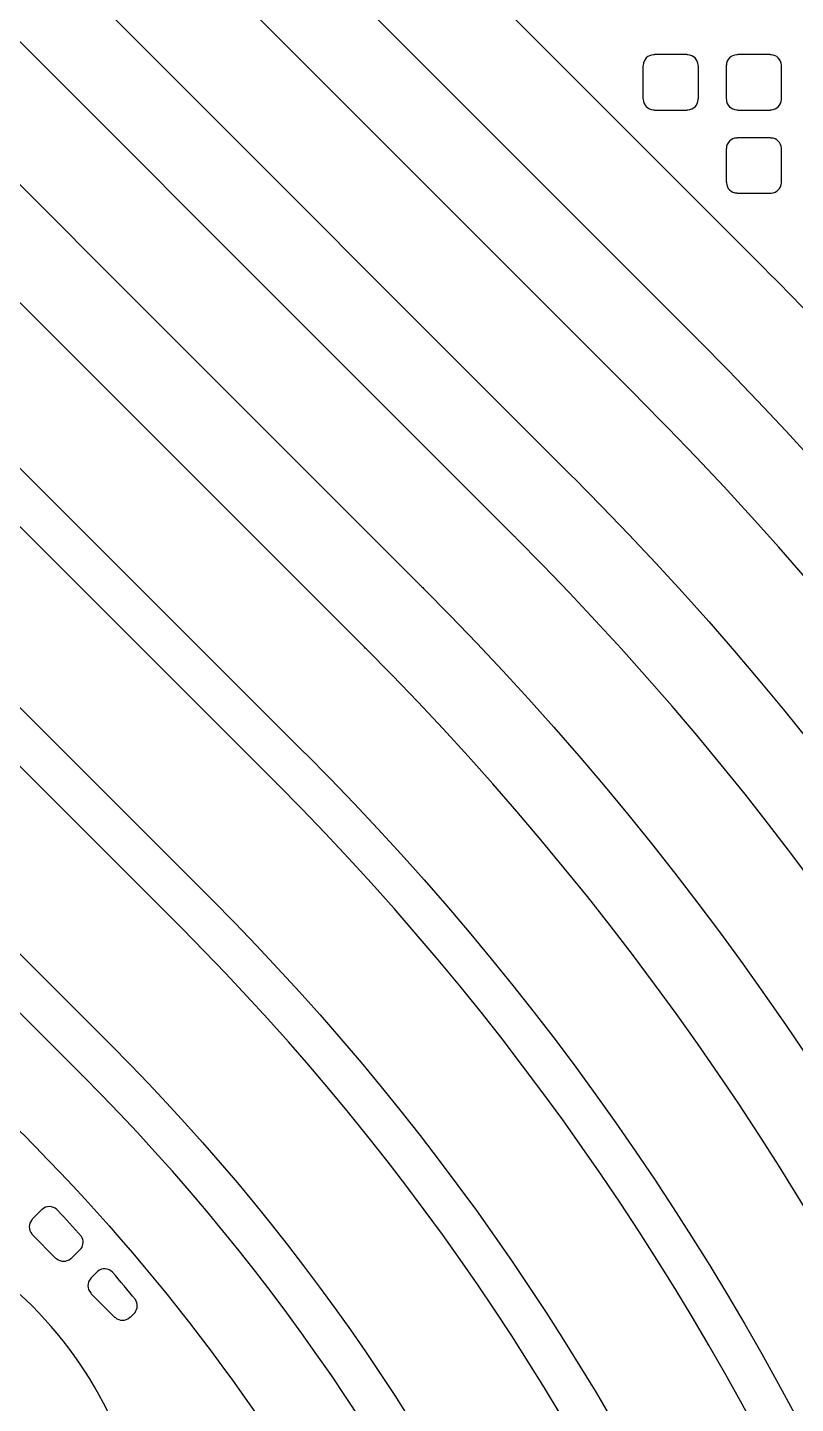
# Model space of a CAD drawing. Extents: x 3811 to 4077, y -444 to -307.
# Drawn here: x 3993.328 to 3994.734, y -387.772 to -385.253 of the extents above; entities that cross this region are included whole.
import ezdxf

# ---------------------------------------------------------------- set-up
doc = ezdxf.new("R2010")
doc.units = 0
doc.layers.add('gbr-dxf', color=7, linetype='Continuous')

msp = doc.modelspace()

# ---------------------------------------------------------------- linework, layer by layer
at = {"layer": 'gbr-dxf', "linetype": 'Continuous'}
for points in [[(3992.0164, -383.2857), (3994.5558, -385.8251, -0.008901), (3994.5575, -385.8268, -0.198817), (3996.3632, -390.1885, -0.009964)], [(3996.3446, -393.5457, -0.19768), (3996.1778, -393.1404, -0.007691), (3996.1778, -393.1384), (3996.1778, -392.4914, -0.189007), (3996.1981, -392.4396, -0.010551), (3996.2002, -392.4375), (3996.2055, -392.4321, 0.168586), (3996.2108, -392.4201), (3996.2108, -390.1886, -0.009921), (3996.2108, -390.1859, 0.198805), (3994.448, -385.9329, -0.008527), (3994.4465, -385.9312), (3991.9084, -383.3931, -0.047409)], [(3991.7589, -383.5087), (3994.3264, -386.0762, -0.008541), (3994.328, -386.0778, -0.198904), (3996.0331, -390.1944, -0.009964), (3996.033, -390.1971), (3996.033, -393.371, -0.009957), (3996.0331, -393.3738, 0.198888), (3996.1228, -393.5904, -0.013799), (3996.1255, -393.5933), (3996.28, -393.7478, -0.008651)], [(3996.7069, -394.0779, -0.198008), (3996.1757, -393.8589, -0.009097), (3996.1739, -393.8572), (3996.0149, -393.6982, -0.015037), (3996.0119, -393.695, -0.19468), (3995.8807, -393.3768, -0.010745), (3995.8806, -393.3738), (3995.8806, -390.1964, -0.007697), (3995.8806, -390.1945, -0.011768), (3995.8807, -390.1911, 0.198646), (3994.2219, -386.1872, -0.008795), (3994.2202, -386.1856), (3991.6493, -383.6147, -0.041071)], [(3991.5087, -383.7362), (3994.0498, -386.2772, -0.013686), (3994.0527, -386.28, -0.198913), (3995.7011, -390.2594, -0.007684), (3995.7011, -390.2614), (3995.7011, -393.4162, -0.007344), (3995.701, -393.418, 0.198037), (3995.8555, -393.789, -0.008541), (3995.8571, -393.7907), (3996.0772, -394.0108, -0.01376), (3996.0801, -394.0135, 0.19883), (3996.4194, -394.154, -0.007665)], [(3996.4173, -394.3064, -0.196204), (3995.9754, -394.1243, -0.01471), (3995.9722, -394.1214), (3995.7477, -393.8968, -0.009258), (3995.746, -393.895, -0.197955), (3995.5486, -393.4162, -0.007691), (3995.5487, -393.4142), (3995.5487, -390.2595, -0.007639), (3995.5487, -390.2575, 0.198631), (3993.9477, -386.3906, -0.013852), (3993.9448, -386.3878), (3991.3972, -383.8402, -0.041025)], [(3991.3235, -384.0691), (3993.8351, -386.5808, -0.019676), (3993.8373, -386.5828, -0.198904), (3995.3346, -390.1977, -0.01087), (3995.3345, -390.1991), (3995.3345, -393.3908, -0.010722), (3995.3345, -393.3921, 0.198521), (3995.5908, -394.0095, -0.012506), (3995.592, -394.0107), (3995.7125, -394.1312, -0.019717), (3995.7146, -394.1332, 0.198972), (3996.3165, -394.3826, -0.010857)], [(3996.3151, -394.4588, -0.197764), (3995.6627, -394.1891, -0.01972), (3995.6606, -394.1871), (3995.5369, -394.0634, -0.012236), (3995.5358, -394.0623, -0.198468), (3995.2583, -393.3908, -0.01087), (3995.2583, -393.3894), (3995.2583, -390.1977, -0.010844), (3995.2584, -390.1964, 0.19869), (3993.7854, -386.6386, -0.019288), (3993.7833, -386.6367), (3991.2677, -384.1211, -0.042856)], [(3991.1243, -384.3089), (3993.665, -386.8495, -0.01212), (3993.6661, -386.8507, -0.198692), (3995.0297, -390.1417, -0.016823), (3995.0298, -390.1441), (3995.0298, -390.1441, -0.01087), (3995.0297, -390.1455), (3995.0297, -393.4355, -0.010757), (3995.0297, -393.4368, 0.198637), (3995.3439, -394.1939, -0.012534), (3995.3451, -394.1951), (3995.4, -394.2501, -0.019705), (3995.4021, -394.252, 0.198958), (3996.0851, -394.535, -0.01087), (3996.0865, -394.535), (3997.8888, -394.535, -0.014192)], [(3997.8868, -394.6112), (3996.0851, -394.6112, -0.011022), (3996.0837, -394.6112, -0.197884), (3995.3503, -394.3079, -0.019695), (3995.3482, -394.306), (3995.29, -394.2478, -0.012167), (3995.2889, -394.2467, -0.198591), (3994.9535, -393.4355, -0.01087), (3994.9535, -393.4341), (3994.9535, -390.1461, -0.014135), (3994.9535, -390.1441, 0.19892), (3993.6111, -386.9034, -0.012506), (3993.6099, -386.9022), (3991.0686, -384.3609, -0.042133)], [(3996.3372, -388.5908, 0.055953), (3995.83, -387.2683, -0.032848), (3995.8285, -387.2654, 0.07689), (3994.6818, -385.6991, -0.024028), (3994.6802, -385.6974), (3993.3644, -384.3815, -0.019428)], [(3990.8424, -384.478), (3993.4788, -387.1145, -0.019676), (3993.4809, -387.1164, -0.198902), (3994.6363, -389.9059, -0.01087), (3994.6363, -389.9072), (3994.6363, -393.4304, -0.010769), (3994.6363, -393.4318, 0.19862), (3994.9807, -394.262, -0.012055), (3994.9818, -394.2632), (3995.0216, -394.303, -0.019359), (3995.0237, -394.3049, 0.198916), (3995.9472, -394.6874, -0.01087), (3995.9486, -394.6874), (3997.7013, -394.6874, -0.014524)], [(3997.6993, -394.7636), (3995.9472, -394.7636, -0.010979), (3995.9458, -394.7636, -0.198101), (3994.9719, -394.3608, -0.019968), (3994.9697, -394.3588), (3994.9268, -394.3159, -0.012668), (3994.9256, -394.3147, -0.198561), (3994.5601, -393.4304, -0.01087), (3994.5601, -393.429), (3994.5601, -389.9059, -0.010831), (3994.5601, -389.9045, 0.198623), (3993.429, -387.1723, -0.019306), (3993.4269, -387.1704), (3990.7866, -384.53, -0.042015)], [(3993.4745, -387.7869, 0.09403), (3993.3111, -387.5699, -0.024145), (3993.3094, -387.5683), (3992.8975, -387.1931, -0.013805), (3992.8966, -387.1923), (3992.7853, -387.091, -0.028856), (3992.7832, -387.0891), (3991.7701, -386.1664, -0.027541), (3991.7681, -386.1645), (3991.5447, -385.9611, -0.032548), (3991.5423, -385.9589), (3990.5294, -385.0365, -0.031164)], [(3991.1826, -385.1424), (3991.8784, -385.8383, -0.012841), (3991.8792, -385.839), (3992.3089, -386.2688, -0.027224), (3992.3108, -386.2706), (3992.4171, -386.377, -0.013375), (3992.4179, -386.3778), (3992.7396, -386.6995, -0.036076), (3992.7421, -386.702), (3992.8476, -386.8075, -0.028235), (3992.8495, -386.8094), (3993.2783, -387.2382, -0.03685), (3993.2809, -387.2408), (3993.317, -387.277, -0.023862), (3993.3187, -387.2786, -0.142486), (3994.3182, -389.0977, -0.014431), (3994.3185, -389.0989, -0.052744), (3994.3201, -389.1149, -0.015438), (3994.3201, -389.1162, -0.050643), (3994.3183, -389.1315, -0.057182), (3994.4074, -389.9039, -0.020556), (3994.4075, -389.9059), (3994.4075, -390.166)]]:
    msp.add_lwpolyline(points, format="xyb", dxfattribs=at)
for points in [[(3994.4547, -385.3832, -0.122864), (3994.4552, -385.385, 0.393733), (3994.4739, -385.4037, -0.122363), (3994.4757, -385.4042), (3994.5351, -385.4042, -0.098843), (3994.537, -385.4038, 0.393729), (3994.5559, -385.3849, -0.095482), (3994.5563, -385.3831), (3994.5563, -385.3239, -0.098843), (3994.5558, -385.322, 0.393729), (3994.537, -385.3031, -0.09841), (3994.5351, -385.3027), (3994.4759, -385.3027, -0.101214), (3994.474, -385.3031, 0.393729), (3994.4551, -385.322, -0.092282), (3994.4547, -385.3238)], [(3994.6071, -385.3831, -0.095462), (3994.6075, -385.385, 0.393729), (3994.6264, -385.4038, -0.092282), (3994.6282, -385.4042), (3994.6876, -385.4042, -0.089302), (3994.6893, -385.4039, 0.393729), (3994.7082, -385.385, -0.101678), (3994.7087, -385.383), (3994.7087, -385.3237, -0.092621), (3994.7083, -385.3219, 0.393729), (3994.6894, -385.3031, -0.095482), (3994.6875, -385.3027), (3994.6283, -385.3027, -0.098843), (3994.6264, -385.3031, 0.393729), (3994.6075, -385.322, -0.09841), (3994.6071, -385.3239)], [(3994.6071, -385.5355, -0.128101), (3994.6076, -385.5374, 0.393732), (3994.6264, -385.5561, -0.134598), (3994.6283, -385.5567), (3994.6874, -385.5567, -0.098843), (3994.6893, -385.5563, 0.393729), (3994.7082, -385.5374, -0.101678), (3994.7087, -385.5354), (3994.7087, -385.4761, -0.092621), (3994.7083, -385.4743, 0.393729), (3994.6894, -385.4555, -0.09841), (3994.6875, -385.455), (3994.6283, -385.455, -0.101214), (3994.6264, -385.4555, 0.393729), (3994.6075, -385.4744, -0.09841), (3994.6071, -385.4763)], [(3993.3355, -387.4618, -0.100285), (3993.3365, -387.4635), (3993.379, -387.506, -0.096627), (3993.3806, -387.5069, 0.37981), (3993.4066, -387.5069, -0.096625), (3993.4082, -387.506), (3993.426, -387.4882, 0.28709), (3993.4264, -387.4665, 0.004509), (3993.3824, -387.418, -0.075347), (3993.3811, -387.4171, 0.390312), (3993.3543, -387.4167, -0.06118), (3993.3533, -387.4173), (3993.3365, -387.4342, -0.096627), (3993.3355, -387.4358, 0.379731)], [(3993.4432, -387.5695, -0.10047), (3993.4442, -387.5712), (3993.4868, -387.6138, -0.096111), (3993.4884, -387.6148, 0.37954), (3993.5144, -387.6148, -0.096117), (3993.516, -387.6138), (3993.5244, -387.6054, 0.319924), (3993.5252, -387.582, 0.004517), (3993.4831, -387.5316, 0.383954), (3993.4562, -387.5298), (3993.4442, -387.5419, -0.096627), (3993.4432, -387.5435, 0.379731)]]:
    msp.add_lwpolyline(points, format="xyb", close=True, dxfattribs=at)

doc.saveas('drawing.dxf')
